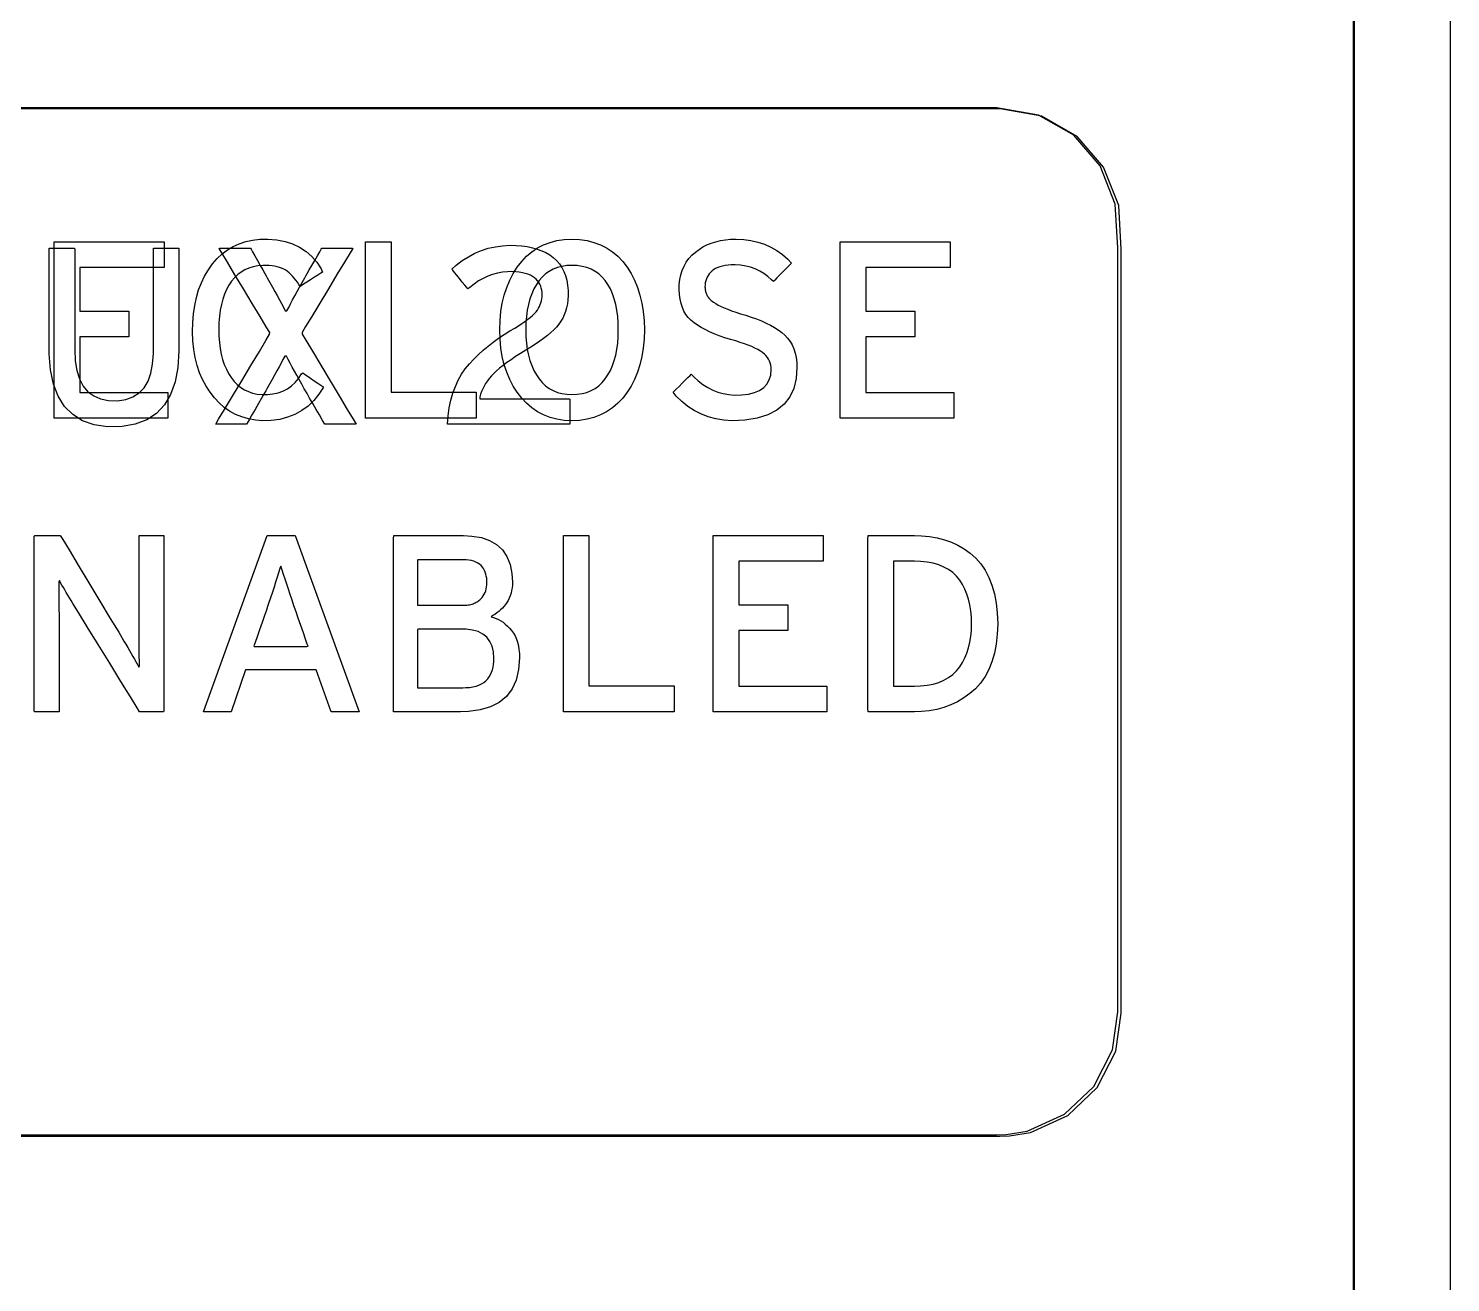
# Model space of a CAD drawing. Extents: x 1 to 47.7, y 0.2 to 35.
# Drawn here: x 17.437 to 18.378, y 12.637 to 13.467 of the extents above; entities that cross this region are included whole.
import ezdxf

# ---------------------------------------------------------------- set-up
doc = ezdxf.new("R2010")
doc.units = 0
doc.header["$MEASUREMENT"] = 0
for name, color, linetype in [('4_1__5U__UP_TO_TWO_IO_BOAR', 7, 'CONTINUOUS'), ('4_2__5U__FRONT_PANEL_W_24_', 7, 'CONTINUOUS'), ('5_1___24__TARGET_LEDS___12', 7, 'CONTINUOUS')]:
    doc.layers.add(name, color=color, linetype=linetype)

msp = doc.modelspace()

# ---------------------------------------------------------------- linework, layer by layer
at = {"layer": '4_1__5U__UP_TO_TWO_IO_BOAR'}
for points in [[(18.37807, 11.77544), (18.37807, 11.84811), (18.37807, 11.92238), (18.37807, 11.99807), (18.37807, 12.07504), (18.37807, 12.15312), (18.37807, 12.23216), (18.37807, 12.31199), (18.37807, 12.4734), (18.37807, 12.63609), (18.37807, 12.79877), (18.37807, 12.96018), (18.37807, 13.04002), (18.37807, 13.11905), (18.37807, 13.19713), (18.37807, 13.2741), (18.37807, 13.3498), (18.37807, 13.42406), (18.37807, 13.49673)], [(17.23292, 12.73356), (17.43969, 12.73356), (17.64647, 12.73356), (17.74358, 12.73356), (17.83314, 12.73356), (17.91265, 12.73356), (17.97959, 12.73356), (18.03144, 12.73356), (18.0657, 12.73356), (18.07985, 12.73356), (18.08624, 12.73379), (18.10007, 12.73608), (18.12481, 12.74722), (18.14419, 12.7657), (18.15649, 12.78977), (18.16008, 12.81505), (18.16008, 12.82442), (18.16008, 12.84151), (18.16008, 12.89481), (18.16008, 12.96676), (18.16008, 13.04921), (18.16008, 13.21295), (18.16008, 13.2779), (18.16008, 13.3207), (18.15846, 13.34967), (18.1485, 13.37503), (18.13097, 13.39528), (18.10759, 13.40869), (18.08009, 13.41355), (18.08009, 13.41355), (18.06901, 13.41355), (18.03747, 13.41355), (17.98798, 13.41355), (17.92304, 13.41355), (17.84517, 13.41355), (17.75689, 13.41355), (17.55914, 13.41355), (17.3499, 13.41355)], [(17.45407, 13.20895), (17.45407, 13.32557), (17.52686, 13.32557), (17.52686, 13.30865), (17.47097, 13.30865), (17.47097, 13.27966), (17.50343, 13.27966), (17.50343, 13.26275), (17.47097, 13.26275), (17.47097, 13.22587), (17.5293, 13.22587), (17.5293, 13.20895), (17.45407, 13.20895)], [(17.66013, 13.20895), (17.66013, 13.32557), (17.67703, 13.32557), (17.67703, 13.22603), (17.73338, 13.22603), (17.73338, 13.20895), (17.66013, 13.20895)], [(17.97426, 13.20895), (17.97426, 13.32557), (18.04704, 13.32557), (18.04704, 13.30865), (17.99116, 13.30865), (17.99116, 13.27966), (18.02361, 13.27966), (18.02361, 13.26275), (17.99116, 13.26275), (17.99116, 13.22587), (18.04948, 13.22587), (18.04948, 13.20895), (17.97426, 13.20895)], [(17.63725, 13.01451), (17.62748, 13.04218), (17.58077, 13.04218), (17.57109, 13.01451), (17.55294, 13.01451), (17.59493, 13.13112), (17.61348, 13.13112), (17.65597, 13.01451), (17.63725, 13.01451)], [(17.79099, 13.01451), (17.79099, 13.13112), (17.80789, 13.13112), (17.80789, 13.03159), (17.86424, 13.03159), (17.86424, 13.01451), (17.79099, 13.01451)], [(17.89011, 13.01451), (17.89011, 13.13112), (17.96289, 13.13112), (17.96289, 13.1142), (17.90701, 13.1142), (17.90701, 13.08522), (17.93947, 13.08522), (17.93947, 13.06831), (17.90701, 13.06831), (17.90701, 13.03143), (17.96533, 13.03143), (17.96533, 13.01451), (17.89011, 13.01451)]]:
    msp.add_lwpolyline(points, dxfattribs=at)
for points in [[(17.6323, 13.22938), (17.62925, 13.22465), (17.62583, 13.22048), (17.62206, 13.21687), (17.61792, 13.21383), (17.61342, 13.21135), (17.60856, 13.20944), (17.60333, 13.20809), (17.59775, 13.2073), (17.59208, 13.20712), (17.58719, 13.20754), (17.58256, 13.20838), (17.57818, 13.20965), (17.57406, 13.21134), (17.57018, 13.21346), (17.56656, 13.216), (17.5632, 13.21897), (17.56008, 13.22236), (17.55718, 13.22611), (17.55457, 13.23011), (17.55228, 13.23439), (17.55034, 13.23896), (17.54873, 13.24382), (17.54745, 13.24895), (17.54651, 13.25437), (17.54591, 13.26008), (17.54564, 13.26607), (17.54576, 13.27216), (17.54623, 13.27799), (17.54704, 13.28354), (17.54818, 13.28881), (17.54965, 13.2938), (17.55147, 13.29852), (17.55361, 13.30296), (17.5561, 13.30712), (17.55891, 13.31101), (17.56192, 13.31451), (17.56519, 13.3176), (17.56871, 13.32027), (17.57248, 13.32251), (17.5765, 13.32434), (17.58078, 13.32575), (17.5853, 13.32673), (17.59008, 13.3273), (17.59547, 13.3274), (17.60136, 13.32689), (17.60684, 13.32582), (17.61188, 13.32419), (17.61651, 13.322), (17.62071, 13.31924), (17.62449, 13.31593), (17.62784, 13.31205), (17.63077, 13.30761), (17.63162, 13.30554), (17.6305, 13.30482), (17.62863, 13.30361), (17.62628, 13.3021), (17.62373, 13.30045), (17.62124, 13.29885), (17.61908, 13.29746), (17.61753, 13.29645), (17.61685, 13.29601), (17.61599, 13.29739), (17.615, 13.29891), (17.61397, 13.30032), (17.61293, 13.30164), (17.61185, 13.30286), (17.61075, 13.30399), (17.60962, 13.30502), (17.60847, 13.30596), (17.60728, 13.30679), (17.60596, 13.3075), (17.60457, 13.30812), (17.6031, 13.30866), (17.60154, 13.3091), (17.59991, 13.30946), (17.59821, 13.30974), (17.59642, 13.30992), (17.59455, 13.31002), (17.59205, 13.30999), (17.58883, 13.3097), (17.58579, 13.30911), (17.58294, 13.30824), (17.58027, 13.30707), (17.5778, 13.30562), (17.57551, 13.30388), (17.57341, 13.30185), (17.5715, 13.29954), (17.56975, 13.29691), (17.56818, 13.29403), (17.56682, 13.29093), (17.56567, 13.2876), (17.56473, 13.28405), (17.56399, 13.28028), (17.56346, 13.27628), (17.56313, 13.27205), (17.56302, 13.2676), (17.56311, 13.26318), (17.5634, 13.25897), (17.56391, 13.25499), (17.56462, 13.25123), (17.56553, 13.24768), (17.56666, 13.24436), (17.56799, 13.24126), (17.56953, 13.23837), (17.57126, 13.23569), (17.57315, 13.23322), (17.57522, 13.23106), (17.57748, 13.2292), (17.57993, 13.22765), (17.58257, 13.22641), (17.5854, 13.22548), (17.58841, 13.22485), (17.59161, 13.22453), (17.59518, 13.22453), (17.59884, 13.2249), (17.60226, 13.22565), (17.60544, 13.22679), (17.60838, 13.2283), (17.61108, 13.2302), (17.61354, 13.23249), (17.61577, 13.23515), (17.61776, 13.2382), (17.61853, 13.23889), (17.61969, 13.23809), (17.62151, 13.23682), (17.62375, 13.23528), (17.62615, 13.23362), (17.62846, 13.23203), (17.63042, 13.23067), (17.63179, 13.22973)], [(17.84459, 13.2673), (17.84438, 13.26109), (17.84383, 13.25518), (17.84293, 13.24958), (17.84169, 13.24427), (17.8401, 13.23926), (17.83817, 13.23455), (17.83589, 13.23014), (17.83327, 13.22603), (17.83028, 13.22219), (17.827, 13.21873), (17.82346, 13.21572), (17.81965, 13.21316), (17.81558, 13.21105), (17.81124, 13.20938), (17.80665, 13.20817), (17.80179, 13.2074), (17.79667, 13.20708), (17.7916, 13.2074), (17.78678, 13.20817), (17.78224, 13.20938), (17.77796, 13.21105), (17.77394, 13.21316), (17.7702, 13.21572), (17.76671, 13.21873), (17.7635, 13.22219), (17.76051, 13.22603), (17.75783, 13.23014), (17.75549, 13.23455), (17.75351, 13.23926), (17.75188, 13.24427), (17.75061, 13.24958), (17.74969, 13.25518), (17.74913, 13.26109), (17.74891, 13.2673), (17.74913, 13.27351), (17.74969, 13.27943), (17.75061, 13.28505), (17.75188, 13.29039), (17.75351, 13.29543), (17.75549, 13.30017), (17.75783, 13.30463), (17.76051, 13.30879), (17.7635, 13.31263), (17.76671, 13.31603), (17.7702, 13.31899), (17.77394, 13.32151), (17.77796, 13.32358), (17.78224, 13.32521), (17.78678, 13.3264), (17.7916, 13.32714), (17.79667, 13.32744), (17.80179, 13.32714), (17.80665, 13.3264), (17.81124, 13.32521), (17.81558, 13.32358), (17.81965, 13.32151), (17.82346, 13.31899), (17.827, 13.31603), (17.83028, 13.31263), (17.83327, 13.30879), (17.83589, 13.30463), (17.83817, 13.30017), (17.8401, 13.29543), (17.84169, 13.29039), (17.84293, 13.28505), (17.84383, 13.27943), (17.84438, 13.27351)], [(17.94558, 13.24243), (17.94511, 13.23507), (17.94354, 13.22857), (17.94088, 13.22293), (17.93712, 13.21814), (17.93227, 13.21421), (17.92632, 13.21113), (17.91927, 13.20892), (17.91113, 13.20755), (17.90265, 13.20711), (17.8971, 13.20756), (17.89181, 13.20846), (17.88678, 13.20981), (17.88203, 13.21163), (17.87755, 13.2139), (17.87333, 13.21662), (17.86938, 13.2198), (17.8657, 13.22344), (17.86362, 13.22599), (17.86435, 13.22672), (17.86573, 13.2281), (17.86754, 13.2299), (17.86957, 13.23193), (17.87161, 13.23395), (17.87343, 13.23577), (17.87484, 13.23717), (17.87561, 13.23794), (17.87733, 13.2363), (17.88028, 13.23357), (17.88335, 13.23118), (17.88653, 13.22914), (17.88983, 13.22745), (17.89324, 13.22611), (17.89678, 13.22512), (17.90042, 13.22447), (17.90418, 13.22418), (17.90897, 13.22429), (17.91353, 13.22484), (17.91748, 13.22583), (17.92083, 13.22726), (17.92357, 13.22913), (17.92572, 13.23144), (17.92726, 13.23419), (17.92819, 13.23737), (17.92852, 13.241), (17.92846, 13.2426), (17.92825, 13.24403), (17.9279, 13.2454), (17.92741, 13.2467), (17.92677, 13.24795), (17.926, 13.24913), (17.92508, 13.25025), (17.92402, 13.25132), (17.92281, 13.25232), (17.92135, 13.25331), (17.91967, 13.25429), (17.91777, 13.25527), (17.91566, 13.25623), (17.91334, 13.25718), (17.9108, 13.25812), (17.90804, 13.25905), (17.90507, 13.25997), (17.90164, 13.26095), (17.8978, 13.26213), (17.8942, 13.26337), (17.89083, 13.26467), (17.88769, 13.26603), (17.88478, 13.26745), (17.88211, 13.26893), (17.87966, 13.27048), (17.87745, 13.27208), (17.87546, 13.27373), (17.87369, 13.27553), (17.87214, 13.27754), (17.87083, 13.27976), (17.86974, 13.28219), (17.86888, 13.28482), (17.86824, 13.28767), (17.86784, 13.29072), (17.86766, 13.29397), (17.86774, 13.29738), (17.86811, 13.30065), (17.86875, 13.30375), (17.86966, 13.30668), (17.87085, 13.30944), (17.87232, 13.31203), (17.87406, 13.31445), (17.87607, 13.3167), (17.87836, 13.31878), (17.88078, 13.32059), (17.88333, 13.32218), (17.88602, 13.32356), (17.88887, 13.32474), (17.89186, 13.3257), (17.89499, 13.32645), (17.89827, 13.32699), (17.9017, 13.32732), (17.9054, 13.32743), (17.91037, 13.32716), (17.91513, 13.32649), (17.91969, 13.32541), (17.92405, 13.32394), (17.92821, 13.32206), (17.93217, 13.31979), (17.93592, 13.31712), (17.93948, 13.31404), (17.94186, 13.31157), (17.9412, 13.31089), (17.93989, 13.30953), (17.93813, 13.30771), (17.93614, 13.30565), (17.93413, 13.30356), (17.93229, 13.30166), (17.93086, 13.30017), (17.93003, 13.29931), (17.92879, 13.30036), (17.92633, 13.30262), (17.92371, 13.30458), (17.92094, 13.30626), (17.91802, 13.30765), (17.91494, 13.30876), (17.91171, 13.30957), (17.90832, 13.3101), (17.90478, 13.31034), (17.9021, 13.31031), (17.90003, 13.31016), (17.89809, 13.30991), (17.89629, 13.30956), (17.89463, 13.30911), (17.89311, 13.30856), (17.89172, 13.30792), (17.89047, 13.30717), (17.88936, 13.30633), (17.88838, 13.30537), (17.88752, 13.30436), (17.88677, 13.30329), (17.88614, 13.30217), (17.88562, 13.30099), (17.88522, 13.29977), (17.88493, 13.29849), (17.88476, 13.29716), (17.88471, 13.29581), (17.88473, 13.29514), (17.88477, 13.29448), (17.88485, 13.29385), (17.88495, 13.29324), (17.88508, 13.29265), (17.88524, 13.29208), (17.88543, 13.29153), (17.88564, 13.29101), (17.88588, 13.29049), (17.88617, 13.28994), (17.8865, 13.2894), (17.88688, 13.28886), (17.8873, 13.28833), (17.88777, 13.2878), (17.88829, 13.28728), (17.88886, 13.28677), (17.88947, 13.28626), (17.89038, 13.28559), (17.89181, 13.28467), (17.89347, 13.28375), (17.89535, 13.28282), (17.89746, 13.28188), (17.8998, 13.28093), (17.90237, 13.27997), (17.90516, 13.279), (17.90819, 13.27803), (17.91174, 13.27696), (17.91538, 13.27577), (17.91882, 13.27452), (17.92207, 13.2732), (17.92513, 13.27181), (17.928, 13.27035), (17.93068, 13.26883), (17.93317, 13.26724), (17.93547, 13.26558), (17.93756, 13.26381), (17.93941, 13.26185), (17.94102, 13.25968), (17.94239, 13.25731), (17.94351, 13.25474), (17.94439, 13.25196), (17.94503, 13.24899), (17.94543, 13.24581)], [(17.82737, 13.2673), (17.82726, 13.27188), (17.82694, 13.27623), (17.8264, 13.28034), (17.82565, 13.28421), (17.82469, 13.28784), (17.82351, 13.29124), (17.82212, 13.2944), (17.82052, 13.29733), (17.81869, 13.29998), (17.81665, 13.3023), (17.8144, 13.30432), (17.81196, 13.30603), (17.80931, 13.30744), (17.80645, 13.30855), (17.8034, 13.30935), (17.80014, 13.30984), (17.79667, 13.31003), (17.79328, 13.30984), (17.79008, 13.30935), (17.78708, 13.30855), (17.78427, 13.30744), (17.78166, 13.30603), (17.77924, 13.30432), (17.77701, 13.3023), (17.77498, 13.29998), (17.77313, 13.29733), (17.77149, 13.2944), (17.77007, 13.29124), (17.76887, 13.28784), (17.76789, 13.28421), (17.76712, 13.28034), (17.76658, 13.27623), (17.76625, 13.27188), (17.76614, 13.2673), (17.76625, 13.26277), (17.76658, 13.25848), (17.76712, 13.25442), (17.76789, 13.25059), (17.76887, 13.24699), (17.77007, 13.24362), (17.77149, 13.24049), (17.77313, 13.23759), (17.77498, 13.23489), (17.77701, 13.23245), (17.77924, 13.23034), (17.78166, 13.22855), (17.78427, 13.22709), (17.78708, 13.22595), (17.79008, 13.22514), (17.79328, 13.22465), (17.79667, 13.22449), (17.80014, 13.22465), (17.8034, 13.22514), (17.80645, 13.22595), (17.80931, 13.22709), (17.81196, 13.22855), (17.8144, 13.23034), (17.81665, 13.23245), (17.81869, 13.23489), (17.82052, 13.23759), (17.82212, 13.24049), (17.82351, 13.24362), (17.82469, 13.24699), (17.82565, 13.25059), (17.8264, 13.25442), (17.82694, 13.25848), (17.82726, 13.26277)], [(17.51062, 13.01451), (17.50898, 13.01717), (17.50459, 13.0243), (17.49828, 13.03454), (17.49087, 13.04659), (17.48316, 13.05912), (17.47597, 13.07078), (17.47013, 13.08027), (17.46645, 13.08626), (17.46527, 13.08818), (17.46418, 13.09001), (17.46312, 13.09179), (17.46209, 13.09351), (17.4611, 13.09519), (17.46015, 13.09681), (17.45923, 13.09838), (17.45834, 13.0999), (17.45749, 13.10136), (17.45714, 13.10041), (17.45715, 13.09761), (17.45715, 13.09471), (17.45717, 13.09173), (17.45718, 13.08866), (17.45721, 13.08549), (17.45723, 13.08224), (17.45726, 13.0789), (17.4573, 13.07546), (17.4573, 13.07333), (17.4573, 13.0679), (17.4573, 13.05973), (17.4573, 13.04992), (17.4573, 13.03955), (17.4573, 13.02974), (17.4573, 13.02157), (17.4573, 13.01615), (17.45729, 13.01451), (17.45653, 13.01451), (17.45481, 13.01451), (17.45244, 13.01451), (17.4497, 13.01451), (17.4469, 13.01451), (17.44433, 13.01451), (17.4423, 13.01451), (17.44109, 13.01451), (17.44089, 13.01532), (17.44089, 13.02288), (17.44089, 13.03663), (17.44089, 13.05446), (17.44089, 13.07425), (17.44089, 13.09389), (17.44089, 13.11126), (17.44089, 13.12426), (17.44089, 13.13076), (17.44122, 13.13112), (17.44263, 13.13112), (17.44487, 13.13112), (17.44762, 13.13112), (17.45058, 13.13112), (17.45342, 13.13112), (17.45583, 13.13112), (17.45751, 13.13112), (17.45814, 13.13112), (17.45971, 13.12853), (17.46389, 13.1216), (17.46991, 13.11162), (17.47698, 13.0999), (17.48433, 13.08771), (17.49118, 13.07636), (17.49675, 13.06712), (17.50027, 13.0613), (17.50146, 13.05931), (17.50272, 13.05715), (17.50393, 13.05505), (17.50508, 13.05304), (17.50619, 13.0511), (17.50724, 13.04924), (17.50825, 13.04745), (17.5092, 13.04573), (17.5101, 13.04409), (17.51045, 13.04503), (17.51042, 13.04792), (17.51039, 13.05089), (17.51036, 13.05394), (17.51034, 13.05708), (17.51033, 13.0603), (17.51032, 13.06359), (17.51031, 13.06697), (17.51031, 13.07044), (17.51031, 13.07257), (17.51031, 13.07797), (17.51031, 13.0861), (17.51031, 13.09587), (17.51031, 13.10619), (17.51031, 13.11596), (17.51031, 13.12409), (17.51031, 13.12949), (17.51032, 13.13112), (17.51108, 13.13112), (17.5128, 13.13112), (17.51517, 13.13112), (17.51791, 13.13112), (17.52071, 13.13112), (17.52328, 13.13112), (17.52531, 13.13112), (17.52652, 13.13112), (17.52672, 13.13031), (17.52672, 13.12275), (17.52672, 13.109), (17.52672, 13.09117), (17.52672, 13.07138), (17.52672, 13.05174), (17.52672, 13.03437), (17.52672, 13.02137), (17.52672, 13.01487), (17.52641, 13.01451), (17.5251, 13.01451), (17.52301, 13.01451), (17.52044, 13.01451), (17.51768, 13.01451), (17.51503, 13.01451), (17.51277, 13.01451), (17.51121, 13.01451)], [(17.76202, 13.05027), (17.76139, 13.0424), (17.75974, 13.03551), (17.75705, 13.02959), (17.75334, 13.02465), (17.7486, 13.02068), (17.74282, 13.0177), (17.73601, 13.01569), (17.72818, 13.01466), (17.72302, 13.01451), (17.71997, 13.01451), (17.71448, 13.01451), (17.70742, 13.01451), (17.69964, 13.01451), (17.692, 13.01451), (17.68537, 13.01451), (17.68059, 13.01451), (17.67854, 13.01451), (17.67852, 13.01802), (17.67852, 13.02905), (17.67852, 13.04542), (17.67852, 13.06489), (17.67852, 13.08522), (17.67852, 13.1042), (17.67852, 13.11957), (17.67852, 13.12911), (17.67873, 13.13112), (17.68155, 13.13112), (17.68699, 13.13112), (17.69417, 13.13112), (17.70218, 13.13112), (17.71014, 13.13112), (17.71717, 13.13112), (17.72236, 13.13112), (17.72484, 13.13112), (17.73043, 13.13085), (17.73675, 13.12976), (17.74223, 13.12786), (17.74686, 13.12514), (17.75065, 13.1216), (17.75359, 13.11724), (17.7557, 13.11206), (17.75696, 13.10607), (17.75735, 13.10039), (17.75727, 13.09841), (17.75708, 13.09651), (17.75678, 13.09469), (17.75638, 13.09295), (17.75586, 13.09129), (17.75524, 13.08971), (17.7545, 13.08822), (17.75366, 13.0868), (17.75272, 13.08547), (17.75172, 13.08422), (17.75065, 13.08304), (17.74951, 13.08192), (17.7483, 13.08088), (17.74703, 13.0799), (17.74569, 13.07899), (17.74427, 13.07815), (17.74315, 13.07742), (17.7448, 13.07696), (17.74643, 13.07636), (17.74801, 13.07562), (17.74956, 13.07474), (17.75108, 13.07372), (17.75256, 13.07257), (17.75401, 13.07127), (17.75542, 13.06984), (17.75677, 13.06827), (17.75797, 13.06655), (17.75902, 13.06468), (17.75991, 13.06266), (17.76064, 13.06048), (17.76122, 13.05816), (17.76164, 13.05568), (17.76191, 13.05305)], [(18.0784, 13.07281), (18.0781, 13.06581), (18.07737, 13.05927), (18.07619, 13.0532), (18.07457, 13.04759), (18.07251, 13.04244), (18.07001, 13.03776), (18.06707, 13.03355), (18.06369, 13.0298), (18.05993, 13.02652), (18.05595, 13.02366), (18.05178, 13.02118), (18.04741, 13.0191), (18.04284, 13.0174), (18.03807, 13.01609), (18.03311, 13.01518), (18.02794, 13.01465), (18.02333, 13.01451), (18.02181, 13.01451), (18.0184, 13.01451), (18.01371, 13.01451), (18.00835, 13.01451), (18.00296, 13.01451), (17.99813, 13.01451), (17.9945, 13.01451), (17.99267, 13.01451), (17.99257, 13.01688), (17.99257, 13.02702), (17.99257, 13.043), (17.99257, 13.06249), (17.99257, 13.08314), (17.99257, 13.10263), (17.99257, 13.11861), (17.99257, 13.12875), (17.99267, 13.13112), (17.9945, 13.13112), (17.99813, 13.13112), (18.00296, 13.13112), (18.00835, 13.13112), (18.01371, 13.13112), (18.0184, 13.13112), (18.02181, 13.13112), (18.02333, 13.13112), (18.02803, 13.13103), (18.03328, 13.13055), (18.03832, 13.12969), (18.04314, 13.12843), (18.04774, 13.12678), (18.05213, 13.12474), (18.0563, 13.1223), (18.06026, 13.11948), (18.06397, 13.11622), (18.06729, 13.11246), (18.07017, 13.10822), (18.07262, 13.1035), (18.07464, 13.09831), (18.07623, 13.09265), (18.07739, 13.08651), (18.07811, 13.0799)], [(17.61275, 13.08466), (17.61145, 13.08849), (17.61022, 13.09217), (17.60905, 13.09569), (17.60794, 13.09906), (17.60689, 13.10227), (17.60591, 13.10533), (17.60499, 13.10824), (17.60413, 13.11099), (17.60335, 13.10938), (17.60252, 13.10656), (17.60161, 13.10357), (17.60063, 13.10041), (17.59957, 13.09708), (17.59844, 13.09358), (17.59723, 13.08991), (17.59595, 13.08608), (17.59528, 13.08409), (17.5945, 13.08184), (17.59321, 13.07814), (17.59162, 13.07357), (17.58994, 13.06871), (17.58835, 13.06414), (17.58706, 13.06045), (17.58628, 13.0582), (17.58639, 13.05779), (17.58893, 13.05779), (17.59358, 13.05779), (17.59956, 13.05779), (17.6061, 13.05779), (17.61239, 13.05779), (17.61767, 13.05779), (17.62115, 13.05779), (17.62209, 13.05784), (17.62157, 13.05935), (17.62045, 13.06256), (17.61895, 13.06687), (17.61726, 13.07172), (17.61559, 13.0765), (17.61415, 13.08064), (17.61314, 13.08355)], [(17.74045, 13.09987), (17.7404, 13.10139), (17.74026, 13.10286), (17.74003, 13.10426), (17.7397, 13.10559), (17.73927, 13.10687), (17.73876, 13.10809), (17.73815, 13.10925), (17.73745, 13.11034), (17.73659, 13.11134), (17.73555, 13.11221), (17.73439, 13.11296), (17.7331, 13.11361), (17.73169, 13.11414), (17.73015, 13.11457), (17.72848, 13.11488), (17.72669, 13.11509), (17.72477, 13.11518), (17.72361, 13.11518), (17.72053, 13.11518), (17.71611, 13.11518), (17.71094, 13.11518), (17.70564, 13.11518), (17.70077, 13.11518), (17.69694, 13.11518), (17.69475, 13.11518), (17.69444, 13.11488), (17.69444, 13.11269), (17.69444, 13.10888), (17.69444, 13.10403), (17.69444, 13.09875), (17.69444, 13.09361), (17.69444, 13.0892), (17.69444, 13.08613), (17.69444, 13.08497), (17.6956, 13.08497), (17.69869, 13.08497), (17.70311, 13.08497), (17.70827, 13.08497), (17.71358, 13.08497), (17.71844, 13.08497), (17.72227, 13.08497), (17.72447, 13.08497), (17.72528, 13.08498), (17.72626, 13.08502), (17.7272, 13.08509), (17.7281, 13.08521), (17.72896, 13.08536), (17.72978, 13.08555), (17.73057, 13.08578), (17.73131, 13.08605), (17.73201, 13.08636), (17.73269, 13.08667), (17.73333, 13.08701), (17.73395, 13.08737), (17.73455, 13.08775), (17.73511, 13.08814), (17.73566, 13.08856), (17.73617, 13.089), (17.73666, 13.08946), (17.7373, 13.09019), (17.73804, 13.09122), (17.73868, 13.0923), (17.73922, 13.09343), (17.73966, 13.09462), (17.74001, 13.09585), (17.74025, 13.09714), (17.7404, 13.09848)], [(18.06117, 13.07281), (18.06105, 13.07717), (18.06068, 13.08132), (18.06006, 13.08524), (18.0592, 13.08895), (18.05809, 13.09245), (18.05674, 13.09573), (18.05514, 13.09879), (18.05329, 13.10164), (18.05114, 13.10427), (18.04866, 13.1066), (18.04587, 13.10863), (18.04277, 13.11034), (18.03937, 13.11173), (18.03565, 13.11282), (18.03163, 13.11359), (18.0273, 13.11406), (18.02333, 13.1142), (18.02265, 13.1142), (18.02111, 13.1142), (18.01899, 13.1142), (18.01658, 13.1142), (18.01415, 13.1142), (18.01198, 13.1142), (18.01034, 13.1142), (18.00951, 13.1142), (18.00947, 13.11252), (18.00947, 13.10532), (18.00947, 13.09398), (18.00947, 13.08015), (18.00947, 13.06548), (18.00947, 13.05165), (18.00947, 13.04031), (18.00947, 13.03311), (18.00951, 13.03143), (18.01034, 13.03143), (18.01198, 13.03143), (18.01415, 13.03143), (18.01658, 13.03143), (18.01899, 13.03143), (18.02111, 13.03143), (18.02265, 13.03143), (18.02333, 13.03143), (18.0273, 13.03158), (18.03163, 13.03205), (18.03565, 13.03284), (18.03937, 13.03395), (18.04277, 13.03537), (18.04587, 13.03712), (18.04866, 13.03919), (18.05114, 13.04157), (18.05329, 13.04423), (18.05514, 13.04707), (18.05674, 13.05012), (18.05809, 13.05338), (18.0592, 13.05685), (18.06006, 13.06053), (18.06068, 13.06442), (18.06105, 13.06851)], [(17.74509, 13.04978), (17.74473, 13.0541), (17.74382, 13.05787), (17.74235, 13.0611), (17.74032, 13.06379), (17.73774, 13.06594), (17.73459, 13.06755), (17.73089, 13.06862), (17.72663, 13.06914), (17.72453, 13.0692), (17.7219, 13.0692), (17.71768, 13.0692), (17.71251, 13.0692), (17.70702, 13.0692), (17.70185, 13.0692), (17.69763, 13.0692), (17.695, 13.0692), (17.69444, 13.06902), (17.69444, 13.06654), (17.69444, 13.06179), (17.69444, 13.05556), (17.69444, 13.04866), (17.69444, 13.0419), (17.69444, 13.03607), (17.69444, 13.03199), (17.69444, 13.03045), (17.69564, 13.03045), (17.69882, 13.03045), (17.70336, 13.03045), (17.70862, 13.03045), (17.71399, 13.03045), (17.71884, 13.03045), (17.72254, 13.03045), (17.72447, 13.03045), (17.72637, 13.03048), (17.72885, 13.03067), (17.73115, 13.03101), (17.73326, 13.03151), (17.73517, 13.03216), (17.7369, 13.03298), (17.73845, 13.03395), (17.7398, 13.03508), (17.74095, 13.03634), (17.74192, 13.03767), (17.74276, 13.03911), (17.74347, 13.04064), (17.74405, 13.04227), (17.74451, 13.044), (17.74483, 13.04583), (17.74503, 13.04776)]]:
    msp.add_lwpolyline(points, close=True, dxfattribs=at)
at = {"layer": '4_2__5U__FRONT_PANEL_W_24_'}
for points in [[(18.31391, 10.65357), (18.31391, 10.76847), (18.31391, 10.8853), (18.31391, 11.00383), (18.31391, 11.1238), (18.31391, 11.24498), (18.31391, 11.49), (18.31391, 11.73695), (18.31391, 11.9839), (18.31391, 12.22892), (18.31391, 12.3501), (18.31391, 12.47007), (18.31391, 12.58859), (18.31391, 12.70543), (18.31391, 12.82033), (18.31391, 12.93306), (18.31391, 13.04337), (18.31391, 13.15103), (18.31391, 13.25579), (18.31391, 13.30701), (18.31391, 13.35741), (18.31391, 13.40697), (18.31391, 13.45565), (18.31391, 13.50343)], [(17.23071, 12.73441), (17.43748, 12.73441), (17.64426, 12.73441), (17.74137, 12.73441), (17.83093, 12.73441), (17.91044, 12.73441), (17.97738, 12.73441), (18.02923, 12.73441), (18.06349, 12.73441), (18.07764, 12.73441), (18.08403, 12.73465), (18.09786, 12.73693), (18.1226, 12.74808), (18.14198, 12.76655), (18.15428, 12.79062), (18.15787, 12.8159), (18.15787, 12.82527), (18.15787, 12.84237), (18.15787, 12.89566), (18.15787, 12.96761), (18.15787, 13.05006), (18.15787, 13.2138), (18.15787, 13.27875), (18.15787, 13.32155), (18.15625, 13.35052), (18.14629, 13.37588), (18.12876, 13.39613), (18.10538, 13.40954), (18.07788, 13.4144), (18.07788, 13.4144), (18.06681, 13.4144), (18.03526, 13.4144), (17.98577, 13.4144), (17.92083, 13.4144), (17.84296, 13.4144), (17.75468, 13.4144), (17.55693, 13.4144), (17.34769, 13.4144)]]:
    msp.add_lwpolyline(points, dxfattribs=at)
for points in [[(17.53661, 13.25341), (17.53594, 13.24247), (17.53412, 13.23286), (17.53115, 13.22459), (17.52703, 13.21765), (17.52175, 13.21205), (17.51533, 13.20778), (17.50775, 13.20485), (17.49901, 13.20325), (17.48938, 13.2031), (17.48057, 13.20448), (17.4729, 13.20718), (17.46637, 13.21123), (17.46098, 13.21661), (17.45672, 13.22332), (17.45361, 13.23138), (17.45164, 13.24076), (17.45081, 13.25149), (17.45078, 13.25544), (17.45078, 13.26144), (17.45078, 13.27063), (17.45078, 13.28173), (17.45078, 13.29348), (17.45078, 13.30458), (17.45078, 13.31377), (17.45078, 13.31977), (17.45081, 13.32142), (17.45167, 13.32142), (17.45353, 13.32142), (17.45606, 13.32142), (17.45893, 13.32142), (17.46184, 13.32142), (17.46446, 13.32142), (17.46648, 13.32142), (17.46757, 13.32142), (17.46768, 13.32048), (17.46768, 13.31531), (17.46768, 13.30671), (17.46768, 13.29595), (17.46768, 13.28431), (17.46768, 13.27305), (17.46768, 13.26343), (17.46768, 13.25673), (17.46768, 13.25422), (17.46803, 13.24685), (17.46908, 13.24038), (17.47083, 13.23481), (17.47327, 13.23015), (17.47642, 13.22639), (17.48027, 13.22354), (17.48481, 13.22158), (17.49005, 13.22053), (17.49592, 13.22043), (17.50141, 13.22127), (17.50617, 13.22298), (17.51022, 13.22557), (17.51355, 13.22903), (17.51616, 13.23336), (17.51806, 13.23856), (17.51924, 13.24464), (17.5197, 13.25158), (17.51971, 13.25474), (17.51971, 13.26081), (17.51971, 13.27009), (17.51971, 13.28132), (17.51971, 13.29318), (17.51971, 13.3044), (17.51971, 13.31369), (17.51971, 13.31975), (17.51973, 13.32142), (17.5206, 13.32142), (17.52246, 13.32142), (17.52499, 13.32142), (17.52786, 13.32142), (17.53077, 13.32142), (17.53339, 13.32142), (17.53541, 13.32142), (17.5365, 13.32142), (17.53661, 13.32047), (17.53661, 13.31523), (17.53661, 13.30653), (17.53661, 13.29564), (17.53661, 13.28386), (17.53661, 13.27246), (17.53661, 13.26273), (17.53661, 13.25596)], [(17.63314, 13.2048), (17.63266, 13.20562), (17.6314, 13.20781), (17.62957, 13.21097), (17.62743, 13.21468), (17.62519, 13.21855), (17.6231, 13.22217), (17.6214, 13.22512), (17.62031, 13.22701), (17.61959, 13.22827), (17.61784, 13.23138), (17.61617, 13.23438), (17.61458, 13.23726), (17.61306, 13.24003), (17.61162, 13.24268), (17.61025, 13.24521), (17.60897, 13.24764), (17.60775, 13.24995), (17.60664, 13.24996), (17.60548, 13.24768), (17.60423, 13.24528), (17.60289, 13.24276), (17.60146, 13.24011), (17.59993, 13.23734), (17.59831, 13.23444), (17.59659, 13.23142), (17.59479, 13.22828), (17.59405, 13.22701), (17.59297, 13.22512), (17.59129, 13.22217), (17.58923, 13.21855), (17.58702, 13.21468), (17.5849, 13.21097), (17.5831, 13.20781), (17.58185, 13.20562), (17.58138, 13.2048), (17.58064, 13.2048), (17.57866, 13.2048), (17.5758, 13.2048), (17.57244, 13.2048), (17.56894, 13.2048), (17.56568, 13.2048), (17.56301, 13.2048), (17.5613, 13.2048), (17.56096, 13.20494), (17.56287, 13.20813), (17.56681, 13.21468), (17.57212, 13.22353), (17.57816, 13.23358), (17.58429, 13.24377), (17.58984, 13.25302), (17.59418, 13.26024), (17.59666, 13.26437), (17.59669, 13.26547), (17.59436, 13.26935), (17.59029, 13.27614), (17.58509, 13.28482), (17.57935, 13.29439), (17.57369, 13.30383), (17.56872, 13.31214), (17.56503, 13.31829), (17.56323, 13.32128), (17.56358, 13.32142), (17.56532, 13.32142), (17.56803, 13.32142), (17.57135, 13.32142), (17.5749, 13.32142), (17.57832, 13.32142), (17.58122, 13.32142), (17.58323, 13.32142), (17.58398, 13.32142), (17.58437, 13.32074), (17.5854, 13.31892), (17.58688, 13.3163), (17.58863, 13.31322), (17.59045, 13.31001), (17.59215, 13.30701), (17.59354, 13.30456), (17.59442, 13.303), (17.59509, 13.30181), (17.59684, 13.29869), (17.59851, 13.29568), (17.60011, 13.29277), (17.60162, 13.28998), (17.60306, 13.28729), (17.60443, 13.28472), (17.60572, 13.28225), (17.60693, 13.27989), (17.60806, 13.27985), (17.60925, 13.28216), (17.61051, 13.28458), (17.61187, 13.28714), (17.6133, 13.28982), (17.61483, 13.29262), (17.61643, 13.29555), (17.61813, 13.29861), (17.6199, 13.30179), (17.62059, 13.303), (17.62149, 13.30456), (17.6229, 13.30701), (17.62462, 13.31001), (17.62647, 13.31322), (17.62824, 13.3163), (17.62975, 13.31892), (17.63079, 13.32074), (17.63118, 13.32142), (17.63193, 13.32142), (17.63391, 13.32142), (17.63676, 13.32142), (17.64012, 13.32142), (17.64362, 13.32142), (17.64689, 13.32142), (17.64956, 13.32142), (17.65127, 13.32142), (17.65161, 13.32128), (17.64982, 13.3183), (17.64613, 13.31216), (17.64115, 13.30388), (17.63549, 13.29447), (17.62976, 13.28493), (17.62455, 13.27627), (17.62048, 13.2695), (17.61816, 13.26563), (17.61818, 13.26453), (17.62066, 13.26039), (17.625, 13.25315), (17.63056, 13.24388), (17.63668, 13.23366), (17.64272, 13.22358), (17.64803, 13.21471), (17.65197, 13.20814), (17.65388, 13.20494), (17.65354, 13.2048), (17.6518, 13.2048), (17.64909, 13.2048), (17.64577, 13.2048), (17.64222, 13.2048), (17.63881, 13.2048), (17.63591, 13.2048), (17.63389, 13.2048)], [(17.71427, 13.2048), (17.71476, 13.21039), (17.71552, 13.2157), (17.71657, 13.22072), (17.7179, 13.22545), (17.71952, 13.22991), (17.72141, 13.23407), (17.72359, 13.23795), (17.72605, 13.24154), (17.7288, 13.24485), (17.73172, 13.24796), (17.73477, 13.25096), (17.73793, 13.25384), (17.74122, 13.25662), (17.74463, 13.25928), (17.74816, 13.26183), (17.75181, 13.26427), (17.75558, 13.2666), (17.75888, 13.26853), (17.76131, 13.27004), (17.76355, 13.27151), (17.7656, 13.27292), (17.76745, 13.27429), (17.76911, 13.27561), (17.77058, 13.27688), (17.77185, 13.2781), (17.77293, 13.27928), (17.77379, 13.28043), (17.77452, 13.2816), (17.77516, 13.2828), (17.77569, 13.28402), (17.77614, 13.28525), (17.77649, 13.28651), (17.77674, 13.2878), (17.77689, 13.2891), (17.77695, 13.29042), (17.7769, 13.29199), (17.77672, 13.29351), (17.77642, 13.29494), (17.77599, 13.2963), (17.77543, 13.29757), (17.77474, 13.29876), (17.77393, 13.29986), (17.77299, 13.30089), (17.77192, 13.30184), (17.77065, 13.30271), (17.76921, 13.30349), (17.7676, 13.30415), (17.76582, 13.30471), (17.76387, 13.30516), (17.76175, 13.3055), (17.75946, 13.30573), (17.757, 13.30586), (17.75411, 13.30584), (17.7507, 13.30553), (17.74737, 13.30493), (17.74413, 13.30405), (17.74098, 13.30288), (17.73791, 13.30142), (17.73492, 13.29968), (17.73203, 13.29765), (17.72922, 13.29534), (17.72788, 13.29438), (17.7271, 13.29533), (17.72578, 13.29694), (17.72412, 13.29899), (17.72229, 13.30124), (17.72049, 13.30345), (17.71892, 13.30538), (17.71776, 13.3068), (17.71721, 13.30748), (17.72016, 13.31012), (17.7241, 13.31314), (17.72819, 13.31577), (17.73242, 13.31801), (17.73681, 13.31985), (17.74134, 13.3213), (17.74601, 13.32236), (17.75084, 13.32302), (17.75581, 13.32329), (17.75978, 13.32319), (17.76355, 13.32289), (17.76713, 13.3224), (17.7705, 13.3217), (17.77368, 13.32081), (17.77665, 13.31971), (17.77942, 13.31842), (17.78199, 13.31693), (17.78436, 13.31522), (17.78649, 13.31325), (17.78836, 13.31106), (17.78997, 13.30866), (17.79132, 13.30605), (17.79241, 13.30322), (17.79324, 13.30018), (17.79381, 13.29693), (17.79412, 13.29346), (17.79416, 13.29014), (17.794, 13.28729), (17.79366, 13.28458), (17.79316, 13.28199), (17.79248, 13.27954), (17.79164, 13.27722), (17.79062, 13.27503), (17.78943, 13.27297), (17.78806, 13.27104), (17.78647, 13.26921), (17.78465, 13.26736), (17.78263, 13.26549), (17.7804, 13.2636), (17.77796, 13.26169), (17.77533, 13.25975), (17.77248, 13.25779), (17.76944, 13.2558), (17.76619, 13.25379), (17.76271, 13.25166), (17.75944, 13.24958), (17.75641, 13.24757), (17.75363, 13.24562), (17.75109, 13.24373), (17.74879, 13.24192), (17.74674, 13.24016), (17.74493, 13.23848), (17.74337, 13.23685), (17.74197, 13.2352), (17.7407, 13.23353), (17.73956, 13.23183), (17.73855, 13.2301), (17.73766, 13.22835), (17.7369, 13.22658), (17.73626, 13.22478), (17.73576, 13.22295), (17.73574, 13.22172), (17.73921, 13.22172), (17.74592, 13.22172), (17.75482, 13.22172), (17.76484, 13.22172), (17.77492, 13.22172), (17.78399, 13.22172), (17.791, 13.22172), (17.79488, 13.22172), (17.79533, 13.22153), (17.79533, 13.22031), (17.79533, 13.21825), (17.79533, 13.21564), (17.79533, 13.21278), (17.79533, 13.20997), (17.79533, 13.2075), (17.79533, 13.20569), (17.79533, 13.20483), (17.79353, 13.2048), (17.7867, 13.2048), (17.77611, 13.2048), (17.76321, 13.2048), (17.74943, 13.2048), (17.73621, 13.2048), (17.72498, 13.2048), (17.71719, 13.2048)]]:
    msp.add_lwpolyline(points, close=True, dxfattribs=at)
at = {"layer": '5_1___24__TARGET_LEDS___12'}
for points in [[(18.31421, 14.47452), (18.31421, 8.99937)], [(17.23071, 12.73441), (17.43748, 12.73441), (17.64426, 12.73441), (17.74137, 12.73441), (17.83093, 12.73441), (17.91044, 12.73441), (17.97738, 12.73441), (18.02923, 12.73441), (18.06349, 12.73441), (18.07764, 12.73441), (18.08403, 12.73465), (18.09786, 12.73693), (18.1226, 12.74808), (18.14198, 12.76655), (18.15428, 12.79062), (18.15787, 12.8159), (18.15787, 12.82527), (18.15787, 12.84237), (18.15787, 12.89566), (18.15787, 12.96761), (18.15787, 13.05006), (18.15787, 13.2138), (18.15787, 13.27875), (18.15787, 13.32155), (18.15625, 13.35052), (18.14629, 13.37588), (18.12876, 13.39613), (18.10538, 13.40954), (18.07788, 13.4144), (18.07788, 13.4144), (18.06681, 13.4144), (18.03526, 13.4144), (17.98577, 13.4144), (17.92083, 13.4144), (17.84296, 13.4144), (17.75468, 13.4144), (17.55693, 13.4144), (17.34769, 13.4144)]]:
    msp.add_lwpolyline(points, dxfattribs=at)
for points in [[(17.53661, 13.25341), (17.53594, 13.24247), (17.53412, 13.23286), (17.53115, 13.22459), (17.52703, 13.21765), (17.52175, 13.21205), (17.51533, 13.20778), (17.50775, 13.20485), (17.49901, 13.20325), (17.48938, 13.2031), (17.48057, 13.20448), (17.4729, 13.20718), (17.46637, 13.21123), (17.46098, 13.21661), (17.45672, 13.22332), (17.45361, 13.23138), (17.45164, 13.24076), (17.45081, 13.25149), (17.45078, 13.25544), (17.45078, 13.26144), (17.45078, 13.27063), (17.45078, 13.28173), (17.45078, 13.29348), (17.45078, 13.30458), (17.45078, 13.31377), (17.45078, 13.31977), (17.45081, 13.32142), (17.45167, 13.32142), (17.45353, 13.32142), (17.45606, 13.32142), (17.45893, 13.32142), (17.46184, 13.32142), (17.46446, 13.32142), (17.46648, 13.32142), (17.46757, 13.32142), (17.46768, 13.32048), (17.46768, 13.31531), (17.46768, 13.30671), (17.46768, 13.29595), (17.46768, 13.28431), (17.46768, 13.27305), (17.46768, 13.26343), (17.46768, 13.25673), (17.46768, 13.25422), (17.46803, 13.24685), (17.46908, 13.24038), (17.47083, 13.23481), (17.47327, 13.23015), (17.47642, 13.22639), (17.48027, 13.22354), (17.48481, 13.22158), (17.49005, 13.22053), (17.49592, 13.22043), (17.50141, 13.22127), (17.50617, 13.22298), (17.51022, 13.22557), (17.51355, 13.22903), (17.51616, 13.23336), (17.51806, 13.23856), (17.51924, 13.24464), (17.5197, 13.25158), (17.51971, 13.25474), (17.51971, 13.26081), (17.51971, 13.27009), (17.51971, 13.28132), (17.51971, 13.29318), (17.51971, 13.3044), (17.51971, 13.31369), (17.51971, 13.31975), (17.51973, 13.32142), (17.5206, 13.32142), (17.52246, 13.32142), (17.52499, 13.32142), (17.52786, 13.32142), (17.53077, 13.32142), (17.53339, 13.32142), (17.53541, 13.32142), (17.5365, 13.32142), (17.53661, 13.32047), (17.53661, 13.31523), (17.53661, 13.30653), (17.53661, 13.29564), (17.53661, 13.28386), (17.53661, 13.27246), (17.53661, 13.26273), (17.53661, 13.25596)], [(17.63314, 13.2048), (17.63266, 13.20562), (17.6314, 13.20781), (17.62957, 13.21097), (17.62743, 13.21468), (17.62519, 13.21855), (17.6231, 13.22217), (17.6214, 13.22512), (17.62031, 13.22701), (17.61959, 13.22827), (17.61784, 13.23138), (17.61617, 13.23438), (17.61458, 13.23726), (17.61306, 13.24003), (17.61162, 13.24268), (17.61025, 13.24521), (17.60897, 13.24764), (17.60775, 13.24995), (17.60664, 13.24996), (17.60548, 13.24768), (17.60423, 13.24528), (17.60289, 13.24276), (17.60146, 13.24011), (17.59993, 13.23734), (17.59831, 13.23444), (17.59659, 13.23142), (17.59479, 13.22828), (17.59405, 13.22701), (17.59297, 13.22512), (17.59129, 13.22217), (17.58923, 13.21855), (17.58702, 13.21468), (17.5849, 13.21097), (17.5831, 13.20781), (17.58185, 13.20562), (17.58138, 13.2048), (17.58064, 13.2048), (17.57866, 13.2048), (17.5758, 13.2048), (17.57244, 13.2048), (17.56894, 13.2048), (17.56568, 13.2048), (17.56301, 13.2048), (17.5613, 13.2048), (17.56096, 13.20494), (17.56287, 13.20813), (17.56681, 13.21468), (17.57212, 13.22353), (17.57816, 13.23358), (17.58429, 13.24377), (17.58984, 13.25302), (17.59418, 13.26024), (17.59666, 13.26437), (17.59669, 13.26547), (17.59436, 13.26935), (17.59029, 13.27614), (17.58509, 13.28482), (17.57935, 13.29439), (17.57369, 13.30383), (17.56872, 13.31214), (17.56503, 13.31829), (17.56323, 13.32128), (17.56358, 13.32142), (17.56532, 13.32142), (17.56803, 13.32142), (17.57135, 13.32142), (17.5749, 13.32142), (17.57832, 13.32142), (17.58122, 13.32142), (17.58323, 13.32142), (17.58398, 13.32142), (17.58437, 13.32074), (17.5854, 13.31892), (17.58688, 13.3163), (17.58863, 13.31322), (17.59045, 13.31001), (17.59215, 13.30701), (17.59354, 13.30456), (17.59442, 13.303), (17.59509, 13.30181), (17.59684, 13.29869), (17.59851, 13.29568), (17.60011, 13.29277), (17.60162, 13.28998), (17.60306, 13.28729), (17.60443, 13.28472), (17.60572, 13.28225), (17.60693, 13.27989), (17.60806, 13.27985), (17.60925, 13.28216), (17.61051, 13.28458), (17.61187, 13.28714), (17.6133, 13.28982), (17.61483, 13.29262), (17.61643, 13.29555), (17.61813, 13.29861), (17.6199, 13.30179), (17.62059, 13.303), (17.62149, 13.30456), (17.6229, 13.30701), (17.62462, 13.31001), (17.62647, 13.31322), (17.62824, 13.3163), (17.62975, 13.31892), (17.63079, 13.32074), (17.63118, 13.32142), (17.63193, 13.32142), (17.63391, 13.32142), (17.63676, 13.32142), (17.64012, 13.32142), (17.64362, 13.32142), (17.64689, 13.32142), (17.64956, 13.32142), (17.65127, 13.32142), (17.65161, 13.32128), (17.64982, 13.3183), (17.64613, 13.31216), (17.64115, 13.30388), (17.63549, 13.29447), (17.62976, 13.28493), (17.62455, 13.27627), (17.62048, 13.2695), (17.61816, 13.26563), (17.61818, 13.26453), (17.62066, 13.26039), (17.625, 13.25315), (17.63056, 13.24388), (17.63668, 13.23366), (17.64272, 13.22358), (17.64803, 13.21471), (17.65197, 13.20814), (17.65388, 13.20494), (17.65354, 13.2048), (17.6518, 13.2048), (17.64909, 13.2048), (17.64577, 13.2048), (17.64222, 13.2048), (17.63881, 13.2048), (17.63591, 13.2048), (17.63389, 13.2048)], [(17.71427, 13.2048), (17.71476, 13.21039), (17.71552, 13.2157), (17.71657, 13.22072), (17.7179, 13.22545), (17.71952, 13.22991), (17.72141, 13.23407), (17.72359, 13.23795), (17.72605, 13.24154), (17.7288, 13.24485), (17.73172, 13.24796), (17.73477, 13.25096), (17.73793, 13.25384), (17.74122, 13.25662), (17.74463, 13.25928), (17.74816, 13.26183), (17.75181, 13.26427), (17.75558, 13.2666), (17.75888, 13.26853), (17.76131, 13.27004), (17.76355, 13.27151), (17.7656, 13.27292), (17.76745, 13.27429), (17.76911, 13.27561), (17.77058, 13.27688), (17.77185, 13.2781), (17.77293, 13.27928), (17.77379, 13.28043), (17.77452, 13.2816), (17.77516, 13.2828), (17.77569, 13.28402), (17.77614, 13.28525), (17.77649, 13.28651), (17.77674, 13.2878), (17.77689, 13.2891), (17.77695, 13.29042), (17.7769, 13.29199), (17.77672, 13.29351), (17.77642, 13.29494), (17.77599, 13.2963), (17.77543, 13.29757), (17.77474, 13.29876), (17.77393, 13.29986), (17.77299, 13.30089), (17.77192, 13.30184), (17.77065, 13.30271), (17.76921, 13.30349), (17.7676, 13.30415), (17.76582, 13.30471), (17.76387, 13.30516), (17.76175, 13.3055), (17.75946, 13.30573), (17.757, 13.30586), (17.75411, 13.30584), (17.7507, 13.30553), (17.74737, 13.30493), (17.74413, 13.30405), (17.74098, 13.30288), (17.73791, 13.30142), (17.73492, 13.29968), (17.73203, 13.29765), (17.72922, 13.29534), (17.72788, 13.29438), (17.7271, 13.29533), (17.72578, 13.29694), (17.72412, 13.29899), (17.72229, 13.30124), (17.72049, 13.30345), (17.71892, 13.30538), (17.71776, 13.3068), (17.71721, 13.30748), (17.72016, 13.31012), (17.7241, 13.31314), (17.72819, 13.31577), (17.73242, 13.31801), (17.73681, 13.31985), (17.74134, 13.3213), (17.74601, 13.32236), (17.75084, 13.32302), (17.75581, 13.32329), (17.75978, 13.32319), (17.76355, 13.32289), (17.76713, 13.3224), (17.7705, 13.3217), (17.77368, 13.32081), (17.77665, 13.31971), (17.77942, 13.31842), (17.78199, 13.31693), (17.78436, 13.31522), (17.78649, 13.31325), (17.78836, 13.31106), (17.78997, 13.30866), (17.79132, 13.30605), (17.79241, 13.30322), (17.79324, 13.30018), (17.79381, 13.29693), (17.79412, 13.29346), (17.79416, 13.29014), (17.794, 13.28729), (17.79366, 13.28458), (17.79316, 13.28199), (17.79248, 13.27954), (17.79164, 13.27722), (17.79062, 13.27503), (17.78943, 13.27297), (17.78806, 13.27104), (17.78647, 13.26921), (17.78465, 13.26736), (17.78263, 13.26549), (17.7804, 13.2636), (17.77796, 13.26169), (17.77533, 13.25975), (17.77248, 13.25779), (17.76944, 13.2558), (17.76619, 13.25379), (17.76271, 13.25166), (17.75944, 13.24958), (17.75641, 13.24757), (17.75363, 13.24562), (17.75109, 13.24373), (17.74879, 13.24192), (17.74674, 13.24016), (17.74493, 13.23848), (17.74337, 13.23685), (17.74197, 13.2352), (17.7407, 13.23353), (17.73956, 13.23183), (17.73855, 13.2301), (17.73766, 13.22835), (17.7369, 13.22658), (17.73626, 13.22478), (17.73576, 13.22295), (17.73574, 13.22172), (17.73921, 13.22172), (17.74592, 13.22172), (17.75482, 13.22172), (17.76484, 13.22172), (17.77492, 13.22172), (17.78399, 13.22172), (17.791, 13.22172), (17.79488, 13.22172), (17.79533, 13.22153), (17.79533, 13.22031), (17.79533, 13.21825), (17.79533, 13.21564), (17.79533, 13.21278), (17.79533, 13.20997), (17.79533, 13.2075), (17.79533, 13.20569), (17.79533, 13.20483), (17.79353, 13.2048), (17.7867, 13.2048), (17.77611, 13.2048), (17.76321, 13.2048), (17.74943, 13.2048), (17.73621, 13.2048), (17.72498, 13.2048), (17.71719, 13.2048)]]:
    msp.add_lwpolyline(points, close=True, dxfattribs=at)

doc.saveas('drawing.dxf')
